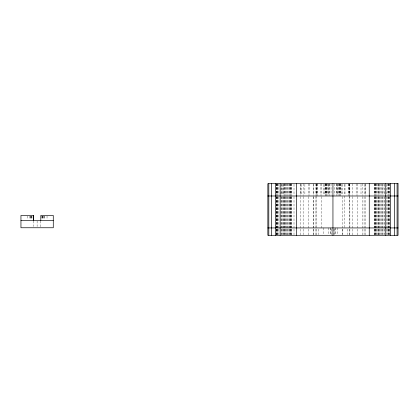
<?xml version="1.0" encoding="UTF-8"?>
<svg xmlns="http://www.w3.org/2000/svg" width="419" height="419" viewBox="0 0 419 419"><rect width="100%" height="100%" fill="white"/><g stroke="black" fill="none" stroke-linecap="round" stroke-linejoin="round"><path stroke-width="0.31" stroke-dasharray="2.1 1.57" d="M389.539 183.7L389.539 195.338M389.539 196.637L389.539 227.931M389.539 229.156L389.539 234.687M389.183 183.7L389.183 195.338M389.183 196.637L389.183 227.931M389.183 229.156L389.183 235.3M388.832 183.7L388.832 195.338M388.832 196.637L388.832 227.931M388.832 229.156L388.832 234.687M388.675 183.7L388.675 195.338M388.675 196.637L388.675 227.931M388.675 229.156L388.675 234.687M388.12 183.7L388.12 195.338M388.12 196.637L388.12 227.931M388.12 229.156L388.12 234.687M387.465 183.7L387.465 195.338M387.465 196.637L387.465 227.931M387.465 229.156L387.465 234.687M386.716 184.344L386.716 195.338M386.716 196.637L386.716 227.931M386.716 229.156L386.716 234.687M384.7 184.344L384.7 195.338M384.7 196.637L384.7 227.931M384.7 229.156L384.7 234.687M383.982 183.7L383.982 195.338M383.982 196.637L383.982 227.931M383.982 229.156L383.982 234.687M382.678 183.7L382.678 195.338M382.678 196.637L382.678 227.931M382.678 229.156L382.678 234.687M382.081 184.344L382.081 195.338M382.081 196.637L382.081 227.931M382.081 229.156L382.081 234.687M381.484 183.7L381.484 195.338M381.484 196.637L381.484 227.931M381.484 229.156L381.484 234.687M380.174 183.7L380.174 195.338M380.174 196.637L380.174 227.931M380.174 229.156L380.174 234.687M379.462 183.7L379.462 195.338M379.462 196.637L379.462 227.931M379.462 229.156L379.462 235.3M378.986 184.344L378.986 195.338M378.986 196.637L378.986 227.931M378.986 229.156L378.986 234.687M378.865 183.7L378.865 195.338M378.865 196.637L378.865 227.931M378.865 229.156L378.865 235.3M378.273 183.7L378.273 195.338M378.273 196.637L378.273 227.931M378.273 229.156L378.273 235.3M377.44 183.7L377.44 195.338M377.44 196.637L377.44 227.931M377.44 229.156L377.44 235.3M376.697 183.7L376.697 195.338M376.697 196.637L376.697 227.931M376.697 229.156L376.697 234.687M376.037 183.7L376.037 195.338M376.037 196.637L376.037 227.931M376.037 229.156L376.037 235.3M375.482 183.7L375.482 195.338M375.482 196.637L375.482 227.931M375.482 229.156L375.482 234.687M375.324 183.7L375.324 195.338M375.324 196.637L375.324 227.931M375.324 229.156L375.324 234.687M374.974 183.7L374.974 195.338M374.974 196.637L374.974 227.931M374.974 229.156L374.974 234.687M374.623 183.7L374.623 195.338M374.623 196.637L374.623 227.931M374.623 229.156L374.623 235.3M374.466 183.7L374.466 195.338M374.466 196.637L374.466 227.931M374.466 229.156L374.466 235.3M365.253 184.344L365.253 195.338M365.127 183.7L365.127 195.338M365.127 196.637L365.127 227.931M365.127 229.156L365.127 235.3M364.142 184.344L364.142 195.338M364.08 196.637L364.08 227.931M364.08 229.156L364.08 234.687M362.749 183.7L362.749 195.338M362.749 196.637L362.749 227.931M362.749 229.156L362.749 235.3M361.01 184.344L361.01 195.338M357.512 183.7L357.512 195.338M357.512 196.637L357.512 227.931M357.512 229.156L357.512 235.3M356.145 183.7L356.145 195.338M352.279 183.7L352.279 195.338M352.279 196.637L352.279 227.931M352.279 229.156L352.279 235.3M349.834 183.7L349.896 195.338M349.834 195.987L349.896 227.931M349.896 229.156L349.834 235.3M349.645 183.7L349.645 195.338M349.226 183.7L349.226 195.338M349.168 184.344L349.168 195.338M349.168 196.637L349.168 227.931M349.168 229.156L349.168 234.687M348.807 183.7L348.807 195.338M348.618 183.7L348.618 195.338M347.545 229.156L347.545 234.687M345.01 184.344L345.01 195.338M344.559 184.344L344.559 195.338M344.559 195.987L344.559 227.931M342.496 229.156L342.496 234.687M342.391 184.344L342.391 195.338M342.391 196.637L342.391 227.931M342.391 229.156L342.391 234.687M341.176 184.344L341.176 195.338M340.563 183.7L340.563 195.338M340.401 183.7L340.401 195.338M340.05 183.7L340.05 195.338M339.699 183.7L339.699 195.338M339.542 183.7L339.542 195.338M338.987 183.7L338.987 195.338M338.332 183.7L338.332 195.338M337.583 183.7L337.583 195.338M337.452 227.931L337.452 234.687M337.143 184.344L337.143 195.338M336.75 183.7L336.75 195.338M336.158 183.7L336.158 195.338M335.158 227.931L335.158 234.687M334.985 227.931L334.985 234.687M334.849 183.7L334.849 195.338M334.509 229.156L334.509 234.687M333.807 229.156L333.807 234.687M331.382 229.156L331.382 234.687M331.041 183.7L331.041 195.338M330.91 227.931L330.91 234.687M330.738 227.931L330.738 234.687M329.732 183.7L329.732 195.338M329.135 183.7L329.135 195.338M328.753 184.344L328.753 195.338M328.444 227.931L328.444 234.687M328.307 183.7L328.307 195.338M327.558 183.7L327.558 195.338M326.904 183.7L326.904 195.338M326.349 183.7L326.349 195.338M326.192 183.7L326.192 195.338M325.841 183.7L325.841 195.338M325.49 183.7L325.49 195.338M325.333 183.7L325.333 195.338M324.72 184.344L324.72 195.338M323.573 184.344L323.573 195.338M323.395 227.931L323.395 234.687M321.336 183.7L321.336 195.338M321.336 196.637L321.336 227.931M320.886 183.7L320.886 195.338M318.351 229.156L318.351 234.687M317.277 183.7L317.277 195.338M317.089 183.7L317.089 195.338M316.664 184.344L316.664 195.338M316.245 183.7L316.245 195.338M316.057 183.7L316.057 195.338M316.057 195.987L316.057 227.931M316.057 229.156L316.057 235.3M315.994 183.7L315.994 195.338M315.994 196.637L315.994 227.931M315.994 229.156L315.994 235.3M313.721 184.344L313.721 195.338M313.721 196.637L313.721 227.931M313.721 229.156L313.721 234.687M313.616 183.7L313.616 195.338M313.616 196.637L313.616 227.931M313.616 229.156L313.616 235.3M309.746 183.7L309.746 195.338M308.379 183.7L308.379 195.338M308.379 196.637L308.379 227.931M308.379 229.156L308.379 235.3M304.88 184.344L304.88 195.338M303.147 183.7L303.147 195.338M303.147 196.637L303.147 227.931M303.147 229.156L303.147 234.687M301.748 184.344L301.748 195.338M300.763 183.7L300.763 195.338M300.763 196.637L300.763 227.931M300.763 229.156L300.763 235.3M300.643 184.344L300.643 195.338M294.007 184.344L294.007 195.338M294.007 196.637L294.007 227.931M294.007 229.156L294.007 234.687M291.43 183.7L291.43 195.338M291.43 196.637L291.43 227.931M291.43 229.156L291.43 235.3M291.268 183.7L291.268 195.338M291.268 196.637L291.268 227.931M291.268 229.156L291.268 235.3M290.917 183.7L290.917 195.338M290.917 196.637L290.917 227.931M290.917 229.156L290.917 234.687M290.566 183.7L290.566 195.338M290.566 196.637L290.566 227.931M290.566 229.156L290.566 234.687M290.409 183.7L290.409 195.338M290.409 196.637L290.409 227.931M290.409 229.156L290.409 234.687M289.854 183.7L289.854 195.338M289.854 196.637L289.854 227.931M289.854 229.156L289.854 234.687M289.199 183.7L289.199 195.338M289.199 196.637L289.199 227.931M289.199 229.156L289.199 234.687M288.45 183.7L288.45 195.338M288.45 196.637L288.45 227.931M288.45 229.156L288.45 235.3M287.617 183.7L287.617 195.338M287.617 196.637L287.617 227.931M287.617 229.156L287.623 235.3M287.025 183.7L287.025 195.338M287.025 196.637L287.025 227.931M287.025 229.156L287.025 235.3M286.428 183.7L286.428 195.338M286.428 196.637L286.428 227.931M286.428 229.156L286.428 235.3M285.716 183.7L285.716 195.338M285.716 196.637L285.716 227.931M285.716 229.156L285.716 234.687M285.046 183.7L285.046 195.338M285.046 196.637L285.046 227.276M285.046 229.156L285.046 234.687M284.407 183.7L284.407 195.338M284.407 196.637L284.407 227.931M284.407 229.156L284.407 234.687M284.276 183.7L284.276 195.338M284.276 196.637L284.276 227.931M284.276 229.156L284.276 234.687M283.815 184.344L283.815 195.338M283.815 196.637L283.815 227.931M283.815 229.156L283.815 234.687M283.218 183.7L283.218 195.338M283.218 196.637L283.218 227.931M283.218 229.156L283.218 234.687M282.589 184.344L282.589 195.338M282.589 196.637L282.589 227.931M282.589 229.156L282.589 234.687M281.908 183.7L281.908 195.338M281.908 196.637L281.908 227.931M281.908 229.156L281.908 234.687M281.196 184.344L281.196 195.338M281.196 196.637L281.196 227.931M281.196 229.156L281.196 234.687M280.898 184.344L280.898 195.338M280.898 196.637L280.898 227.931M280.898 229.156L280.898 234.687M278.426 183.7L278.426 195.338M278.426 196.637L278.426 227.931M278.426 229.156L278.426 234.687M277.771 183.7L277.771 195.338M277.771 196.637L277.771 227.931M277.771 229.156L277.771 235.3M277.216 183.7L277.216 195.338M277.216 196.637L277.216 227.931M277.216 229.156L277.216 234.687M277.059 183.7L277.059 195.338M277.059 196.637L277.059 227.931M277.059 229.156L277.059 234.687M276.708 183.7L276.708 195.338M276.708 196.637L276.708 227.931M276.708 229.156L276.708 234.687M276.357 183.7L276.357 195.338M276.357 196.637L276.357 227.931M276.357 229.156L276.357 235.3M276.2 183.7L276.2 195.338M276.2 196.637L276.2 227.931M276.2 229.156L276.2 235.3M47.038 216.084L47.038 219.158M44.346 216.084L44.346 219.158M44.063 216.084L44.063 219.158M43.44 216.084L43.44 219.158M42.822 216.084L42.822 219.158M42.539 216.084L42.539 219.158M42.256 216.084L42.256 219.158M41.633 216.084L41.633 219.158M40.795 221.002L40.795 227.758M37.113 221.002L37.113 226.527M33.426 221.002L33.426 226.527M31.97 216.084L31.97 219.158M31.687 216.084L31.687 219.158M31.404 216.084L31.404 219.158M30.781 216.084L30.781 219.158M30.163 216.084L30.163 219.158M29.88 216.084L29.88 219.158M27.188 216.084L27.188 219.158"/><path stroke-width="0.63" d="M33.426 215.471L33.426 220.384L33.426 215.471L20.95 215.471L20.95 227.758L53.276 227.758L53.276 215.471L40.8 215.471L40.8 220.384M267.846 195.987L398.05 195.987M20.95 220.384L53.276 220.384M267.846 227.931L398.05 227.931M397.086 183.7L397.086 235.3M394.462 183.7L394.462 235.3M390.555 183.7L390.555 235.3M385.763 183.7L385.763 235.3M369.259 183.7L369.259 235.3M332.948 183.7L332.948 235.3M296.636 183.7L296.636 235.3M280.128 183.7L280.128 235.3M275.341 183.7L275.341 235.3M271.433 183.7L271.433 235.3M268.804 183.7L268.804 235.3M398.05 183.7L267.846 183.7L267.846 235.3L398.05 235.3L398.05 183.7"/></g></svg>
